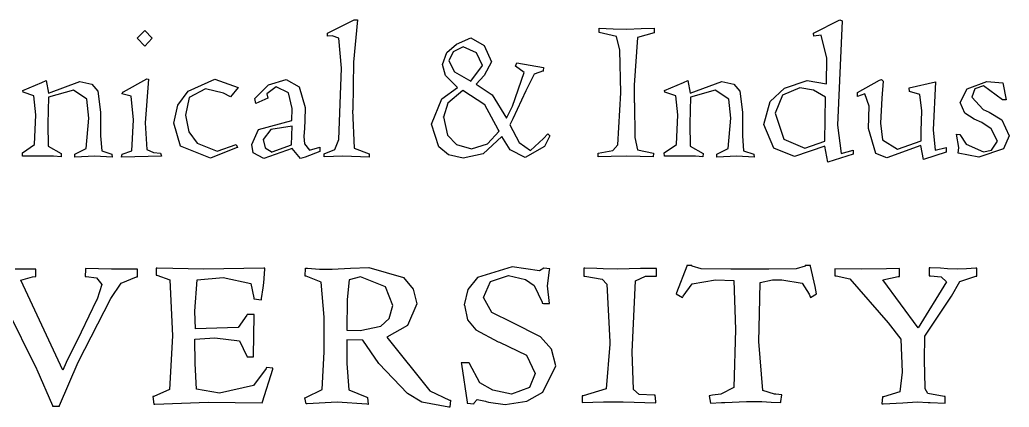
# Model space of a CAD drawing. Extents: x 0.4 to 73.1, y 0.3 to 16.6.
# Drawn here: x 19.23 to 39.83, y 3.16 to 11.23 of the extents above; entities that cross this region are included whole.
import ezdxf

# ---------------------------------------------------------------- set-up
doc = ezdxf.new("R2010")
doc.units = 0

msp = doc.modelspace()

# ---------------------------------------------------------------- linework, layer by layer
at = {"layer": 'Layer 1', "color": 7}
for points in [[(26.159321, 9.350343), (26.188425, 8.55924), (26.500633, 8.440178), (26.500633, 8.36874), (25.955592, 8.389907), (25.569301, 8.374032), (25.569301, 8.437532), (25.791551, 8.531128), (25.870926, 8.733865), (25.926488, 10.223467), (25.870926, 10.845237), (25.730697, 10.895508), (25.638093, 10.88757), (25.638093, 10.95107), (26.193717, 11.231528), (26.257217, 11.231528), (26.177842, 10.345175), (26.161967, 9.350343), (26.159321, 9.350343)], [(35.626101, 9.964176), (36.022975, 9.895384), (36.036205, 10.429842), (35.917142, 10.911383), (35.761038, 10.890216), (35.755747, 10.953716), (36.300788, 11.228882), (36.351058, 11.207716), (36.253163, 9.035489), (36.329892, 8.442823), (36.5786, 8.511615), (36.5786, 8.434886), (36.054725, 8.265553), (35.991225, 8.601573), (35.356226, 8.381969), (34.930578, 8.55494), (34.721227, 9.051364), (34.855131, 9.528151), (35.15349, 9.805757), (35.623455, 9.966822), (35.626101, 9.964176)], [(21.830743, 11.006633), (21.986847, 10.845237), (21.830743, 10.683841), (21.669348, 10.845237), (21.830743, 11.006633), (21.830743, 11.006633)], [(32.027772, 9.49851), (32.03571, 8.778844), (32.09028, 8.524844), (32.424647, 8.453407), (32.416709, 8.374032), (32.14948, 8.381969), (31.869022, 8.387261), (31.543585, 8.381969), (31.273711, 8.374032), (31.268419, 8.450761), (31.579635, 8.507646), (31.678523, 8.628032), (31.742023, 9.70753), (31.720856, 10.596529), (31.653387, 10.886247), (31.292231, 10.969591), (31.292231, 11.054258), (31.583273, 11.041028), (31.866377, 11.033091), (32.168001, 11.04632), (32.437876, 11.054258), (32.437876, 10.961654), (32.091272, 10.863758), (32.02248, 9.868926), (32.02248, 9.501155), (32.027772, 9.49851)], [(30.130712, 10.167905), (29.941866, 10.097129), (29.762942, 9.752509), (29.493067, 9.165135), (29.429567, 9.046073), (29.624366, 8.674334), (29.860837, 8.508969), (30.136004, 8.755031), (30.22067, 8.855573), (30.263004, 8.81324), (30.151217, 8.588344), (29.749713, 8.363449), (29.438827, 8.524183), (29.26288, 8.80001), (28.876919, 8.440178), (28.461193, 8.350219), (28.155807, 8.417027), (27.950879, 8.587021), (27.799736, 9.05401), (28.016694, 9.585822), (28.344777, 9.823947), (28.095407, 10.071663), (28.032569, 10.29755), (28.122816, 10.551798), (28.321957, 10.72419), (28.617297, 10.853175), (28.897755, 10.697071), (29.053859, 10.358404), (28.900401, 10.070009), (28.731068, 9.887447), (29.061135, 9.665197), (29.363421, 9.18101), (29.490421, 9.429718), (29.731192, 10.133509), (29.548629, 10.268446), (29.577734, 10.337238), (30.136004, 10.236696), (30.128066, 10.167905), (30.130712, 10.167905)], [(28.860714, 10.281675), (28.73669, 10.540305), (28.463839, 10.667966), (28.252503, 10.56048), (28.162215, 10.379571), (28.280946, 10.150376), (28.619943, 9.950947), (28.860714, 10.281675), (28.860714, 10.281675)], [(19.814621, 9.061948), (19.822558, 8.596282), (20.092433, 8.442823), (20.087141, 8.379324), (19.931037, 8.387261), (19.740538, 8.392553), (19.288101, 8.392553), (19.282809, 8.461344), (19.536809, 8.635969), (19.565913, 9.249802), (19.524241, 9.646345), (19.296038, 9.723405), (19.290747, 9.760447), (19.684975, 9.921842), (19.777579, 9.964176), (19.825204, 9.704884), (20.48137, 9.943009), (20.729169, 9.887323), (20.856416, 9.741595), (20.909994, 9.30801), (20.909994, 8.815885), (20.936453, 8.498386), (21.148119, 8.434886), (21.153411, 8.371386), (20.793578, 8.392553), (20.378183, 8.371386), (20.378183, 8.429594), (20.611016, 8.548657), (20.666578, 9.18101), (20.626229, 9.574577), (20.343787, 9.765738), (19.82785, 9.617572), (19.814621, 9.061948), (19.814621, 9.061948)], [(21.362431, 8.434886), (21.560869, 8.498386), (21.59791, 9.14926), (21.550285, 9.641384), (21.351848, 9.689009), (21.38889, 9.731343), (21.870431, 10.001217), (21.907472, 9.99328), (21.838681, 9.083114), (21.873077, 8.52749), (22.013306, 8.46399), (22.15618, 8.450761), (22.182639, 8.392553), (21.349202, 8.371386), (21.35714, 8.434886), (21.362431, 8.434886)], [(23.767491, 8.575115), (23.198637, 8.347574), (22.571576, 8.596282), (22.436638, 9.075177), (22.522545, 9.453034), (22.73694, 9.742587), (23.291241, 9.99328), (23.772783, 9.823947), (23.619324, 9.628155), (23.471158, 9.699593), (23.098096, 9.792197), (22.757115, 9.612611), (22.680055, 9.24451), (22.750583, 8.895343), (22.92281, 8.66375), (23.336221, 8.49574), (23.733095, 8.630677), (23.762199, 8.572469), (23.767491, 8.575115)], [(24.140553, 9.490572), (24.124678, 9.588468), (24.409105, 9.874217), (24.772906, 9.985342), (25.042781, 9.837176), (25.169781, 9.405906), (25.161843, 9.130739), (25.153906, 8.974635), (25.145968, 8.797365), (25.16019, 8.646222), (25.259739, 8.516907), (25.476697, 8.575115), (25.476697, 8.490448), (25.172427, 8.36874), (25.071885, 8.339636), (24.902552, 8.551302), (24.312532, 8.339636), (24.090282, 8.460352), (24.058532, 8.630677), (24.201407, 8.948177), (24.894614, 9.130739), (24.902552, 9.384739), (24.823177, 9.710176), (24.569177, 9.831884), (24.373386, 9.691655), (24.394553, 9.601697), (24.140553, 9.487926), (24.140553, 9.490572)], [(33.178708, 9.061948), (33.186646, 8.596282), (33.45652, 8.442823), (33.451229, 8.379324), (33.295125, 8.387261), (33.104625, 8.392553), (32.652188, 8.392553), (32.646896, 8.461344), (32.900896, 8.635969), (32.93, 9.249802), (32.888328, 9.646345), (32.660126, 9.723405), (32.654834, 9.760447), (33.049063, 9.921842), (33.141667, 9.964176), (33.189292, 9.704884), (33.845457, 9.943009), (34.093256, 9.887323), (34.220504, 9.741595), (34.274082, 9.30801), (34.274082, 8.815885), (34.30054, 8.498386), (34.512207, 8.434886), (34.517498, 8.371386), (34.157665, 8.392553), (33.74227, 8.371386), (33.74227, 8.429594), (33.975103, 8.548657), (34.030665, 9.18101), (33.990317, 9.574577), (33.707874, 9.765738), (33.191937, 9.617572), (33.178708, 9.061948), (33.178708, 9.061948)], [(36.67385, 9.718113), (37.131578, 9.972113), (37.173912, 9.987988), (37.203016, 9.950947), (37.176557, 9.596405), (37.150099, 9.075177), (37.194086, 8.729565), (37.501994, 8.532782), (37.994119, 8.707406), (37.99941, 8.911135), (38.01264, 9.334468), (37.972291, 9.672473), (37.753348, 9.736634), (37.748057, 9.813363), (38.298389, 9.940363), (38.248118, 8.940239), (38.28516, 8.516907), (38.517993, 8.567177), (38.517993, 8.474573), (38.04439, 8.321115), (37.988827, 8.612157), (37.285036, 8.352865), (37.051211, 8.448446), (36.898745, 8.966698), (36.91462, 9.432364), (36.824662, 9.686364), (36.668558, 9.630801), (36.668558, 9.715468), (36.67385, 9.718113)], [(38.801097, 8.842344), (38.936365, 8.638615), (39.295867, 8.482511), (39.464539, 8.511946), (39.589554, 8.702115), (39.457924, 8.957768), (39.258826, 9.088406), (39.102722, 9.159843), (38.90693, 9.287505), (38.806389, 9.506447), (38.952571, 9.795504), (39.364659, 9.945655), (39.695387, 9.916551), (39.764179, 9.564655), (39.692742, 9.564655), (39.295867, 9.858342), (39.117274, 9.791535), (39.049805, 9.617572), (39.28793, 9.363572), (39.41493, 9.305364), (39.675213, 9.143638), (39.830325, 8.81324), (39.711262, 8.543365), (39.197971, 8.36874), (38.766701, 8.453407), (38.782576, 8.572469), (38.732305, 8.847635), (38.803743, 8.842344), (38.801097, 8.842344)], [(28.05109, 9.207468), (28.133896, 8.830644), (28.320634, 8.633654), (28.635818, 8.546011), (28.964232, 8.645229), (29.207317, 8.911135), (29.191442, 8.948177), (28.908339, 9.460476), (28.45061, 9.760447), (28.141048, 9.495533), (28.053735, 9.204822), (28.05109, 9.207468)], [(36.0071, 9.617572), (35.754424, 9.766069), (35.469997, 9.813363), (35.113141, 9.663213), (34.956706, 9.286843), (35.139268, 8.743787), (35.57583, 8.553948), (35.993871, 8.702115), (36.0071, 9.617572), (36.0071, 9.617572)], [(24.484511, 8.477219), (24.886677, 8.625386), (24.899906, 9.014323), (24.456068, 8.944539), (24.294011, 8.733865), (24.339652, 8.564532), (24.484511, 8.474573), (24.484511, 8.477219)], [(24.312532, 6.058931), (23.061054, 6.032472), (22.090035, 6.053639), (22.066222, 6.053639), (22.066222, 5.91341), (22.084743, 5.91341), (22.354618, 5.810223), (22.41018, 4.648703), (22.34668, 3.526871), (22.021243, 3.381351), (21.997431, 3.381351), (22.018597, 3.222601), (22.039764, 3.222601), (23.148367, 3.264934), (24.272844, 3.251705), (24.283428, 3.270226), (24.495094, 3.950204), (24.500386, 3.974017), (24.365448, 3.9846), (24.360157, 3.968725), (24.095905, 3.613191), (23.389137, 3.450142), (22.910242, 3.532163), (22.878492, 4.069266), (22.870555, 4.579912), (23.291241, 4.603724), (23.802217, 4.540555), (23.957991, 4.22537), (23.963282, 4.20685), (24.095574, 4.20685), (24.095574, 4.230662), (24.108803, 5.06939), (24.108803, 5.093203), (23.960636, 5.093203), (23.955345, 5.077328), (23.778074, 4.820682), (22.889075, 4.791578), (22.875846, 5.159348), (22.923471, 5.810223), (23.465866, 5.860493), (24.042657, 5.733494), (24.103511, 5.439806), (24.103511, 5.41864), (24.262261, 5.397473), (24.262261, 5.423931), (24.296657, 5.646181), (24.312532, 5.749368), (24.333699, 6.032472), (24.333699, 6.056285), (24.309886, 6.056285), (24.312532, 6.058931)], [(26.495342, 6.07216), (27.215669, 5.860163), (27.421796, 5.620095), (27.495465, 5.312807), (27.298351, 4.861693), (26.871049, 4.616953), (27.76534, 3.497767), (28.172798, 3.307267), (28.19661, 3.307267), (28.186027, 3.159101), (28.16486, 3.159101), (27.600306, 3.26328), (27.299674, 3.444851), (26.704362, 4.070589), (26.370988, 4.553453), (26.034967, 4.564037), (26.034967, 4.19362), (26.034967, 4.066621), (26.082592, 3.52158), (26.455654, 3.368121), (26.471529, 3.36283), (26.482112, 3.214663), (26.453008, 3.219955), (25.83653, 3.26758), (25.212114, 3.233184), (25.193593, 3.233184), (25.161843, 3.357538), (25.185656, 3.36283), (25.526968, 3.526871), (25.566655, 4.312683), (25.566655, 5.032349), (25.506132, 5.767559), (25.193593, 5.889597), (25.169781, 5.889597), (25.180364, 6.053639), (25.222697, 6.053639), (25.471405, 6.037764), (25.730697, 6.032472), (26.114342, 6.058931), (26.114342, 6.058931), (26.497987, 6.07216), (26.495342, 6.07216)], [(28.485006, 5.283702), (28.553715, 4.981954), (28.727099, 4.770742), (29.191442, 4.521703), (29.217901, 4.51112), (29.781132, 4.240584), (29.961379, 3.862892), (29.840994, 3.571189), (29.466609, 3.434267), (29.076018, 3.511327), (28.810443, 3.669746), (28.593485, 4.066621), (28.588193, 4.085141), (28.41886, 4.085141), (28.426798, 4.056037), (28.54586, 3.264934), (28.54586, 3.243767), (28.683443, 3.233184), (28.691381, 3.249059), (28.752235, 3.317851), (28.924214, 3.283455), (28.942734, 3.278163), (28.985068, 3.26758), (29.331671, 3.217309), (29.786837, 3.287878), (30.117483, 3.472301), (30.387358, 4.018996), (30.296573, 4.371304), (30.069858, 4.622906), (29.482484, 4.921224), (29.05419, 5.129914), (28.88188, 5.447744), (29.026739, 5.778473), (29.405755, 5.902827), (29.759965, 5.81816), (29.937566, 5.693806), (30.1069, 5.347202), (30.1069, 5.328682), (30.130712, 5.32339), (30.255066, 5.32339), (30.218024, 5.688514), (30.260358, 6.016597), (30.265649, 6.04041), (30.13865, 6.058931), (30.048691, 5.998077), (29.482484, 6.085389), (28.761164, 5.862808), (28.555658, 5.611), (28.48236, 5.288994), (28.485006, 5.283702)], [(30.974732, 6.027181), (30.974732, 5.889597), (30.995898, 5.889597), (31.351763, 5.830397), (31.453627, 5.725556), (31.514481, 4.519058), (31.514481, 4.471433), (31.440398, 3.542746), (30.958857, 3.397226), (30.93769, 3.397226), (30.93769, 3.254351), (31.38219, 3.270226), (31.789647, 3.270226), (32.469626, 3.249059), (32.469626, 3.275517), (32.459042, 3.407809), (32.437876, 3.407809), (32.125337, 3.425007), (32.009251, 3.529517), (31.982793, 4.315329), (32.048939, 5.791702), (32.254321, 5.889267), (32.461688, 5.889597), (32.488147, 5.889597), (32.488147, 6.050993), (32.154772, 6.050993), (31.683814, 6.037764), (31.374252, 6.045701), (31.241961, 6.050993), (30.995898, 6.058931), (30.972086, 6.058931), (30.972086, 6.035118), (30.974732, 6.027181)], [(35.673726, 6.111847), (35.583768, 6.111847), (35.578476, 6.101264), (35.393268, 6.04041), (34.82706, 6.032472), (34.035957, 6.032472), (33.419479, 6.04041), (33.231625, 6.101264), (33.223687, 6.111847), (33.1205, 6.111847), (33.115208, 6.095972), (32.903542, 5.540348), (32.89825, 5.524473), (33.030542, 5.447744), (33.041125, 5.474202), (33.226664, 5.731178), (33.715812, 5.815514), (34.094165, 5.796993), (34.128561, 4.780995), (34.094165, 3.57185), (33.824291, 3.428976), (33.649666, 3.407809), (33.580874, 3.399871), (33.609978, 3.243767), (33.842812, 3.259642), (33.906311, 3.259642), (34.358748, 3.275517), (34.430186, 3.275517), (34.68154, 3.275517), (34.872039, 3.26758), (35.075768, 3.259642), (35.075768, 3.280809), (35.096935, 3.418392), (34.969935, 3.431621), (34.940831, 3.431621), (34.70006, 3.510996), (34.615394, 4.529641), (34.628623, 5.103786), (34.644498, 5.757306), (34.901144, 5.815514), (34.911727, 5.815514), (35.065185, 5.815514), (35.096935, 5.815514), (35.522252, 5.742092), (35.665788, 5.51389), (35.689601, 5.447744), (35.819247, 5.524473), (35.787497, 5.672639), (35.694893, 6.095972), (35.689601, 6.111847), (35.673726, 6.111847), (35.673726, 6.111847)], [(38.160806, 6.035118), (38.160806, 5.897535), (38.192556, 5.897535), (38.411829, 5.87273), (38.525931, 5.770535), (37.935911, 4.812745), (37.20037, 5.812868), (37.520515, 5.884306), (37.544328, 5.884306), (37.544328, 6.048347), (37.277099, 6.043056), (36.761162, 6.035118), (36.202892, 6.043056), (36.202892, 5.894889), (36.226704, 5.894889), (36.5151, 5.831389), (37.308849, 4.915932), (37.573432, 4.577266), (37.602536, 3.88935), (37.553588, 3.480569), (37.210953, 3.373413), (37.189786, 3.373413), (37.179203, 3.233184), (37.203016, 3.233184), (37.615765, 3.251705), (37.914744, 3.270226), (38.142285, 3.259642), (38.187264, 3.259642), (38.494181, 3.241122), (38.494181, 3.264934), (38.494181, 3.381351), (38.473014, 3.381351), (38.134017, 3.445843), (38.078785, 3.5401), (38.078785, 3.569205), (38.065556, 4.140704), (38.073494, 4.63812), (38.626472, 5.471556), (38.805396, 5.779134), (39.137117, 5.892243), (39.158284, 5.892243), (39.158284, 6.053639), (39.137117, 6.053639), (38.941326, 6.043056), (38.761409, 6.035118), (38.547097, 6.045701), (38.396285, 6.053639), (38.184619, 6.061576), (38.160806, 6.061576), (38.160806, 6.037764), (38.160806, 6.035118)], [(26.040259, 4.76512), (26.318071, 4.754536), (26.749672, 4.845818), (26.922685, 5.004567), (26.992758, 5.278411), (26.842938, 5.667678), (26.326009, 5.876368), (26.086561, 5.813861), (26.045551, 5.400119), (26.040259, 4.76512), (26.040259, 4.76512)]]:
    msp.add_lwpolyline(points, close=True, dxfattribs=at)
msp.add_lwpolyline([(18.946789, 5.233432), (19.579142, 3.955496), (19.584434, 3.944912), (19.909871, 3.196143), (19.909871, 3.180268), (20.052746, 3.180268), (20.058037, 3.196143), (20.444328, 4.101016), (21.126953, 5.426577), (21.337296, 5.747053), (21.658764, 5.879014), (21.677285, 5.879014), (21.677285, 6.035118), (21.653473, 6.035118), (21.13489, 6.035118), (20.597787, 6.048347), (20.597787, 6.027181), (20.587203, 5.884306), (20.611016, 5.884306), (20.827643, 5.857517), (20.939099, 5.717619), (20.838557, 5.410702), (20.827974, 5.38689), (20.505182, 4.722786), (20.192975, 4.090433), (20.121537, 3.931683), (19.253705, 5.807577), (19.49183, 5.873722), (19.563267, 5.884306), (19.563267, 6.037764), (19.131997, 6.037764)], dxfattribs=at)

doc.saveas('drawing.dxf')
